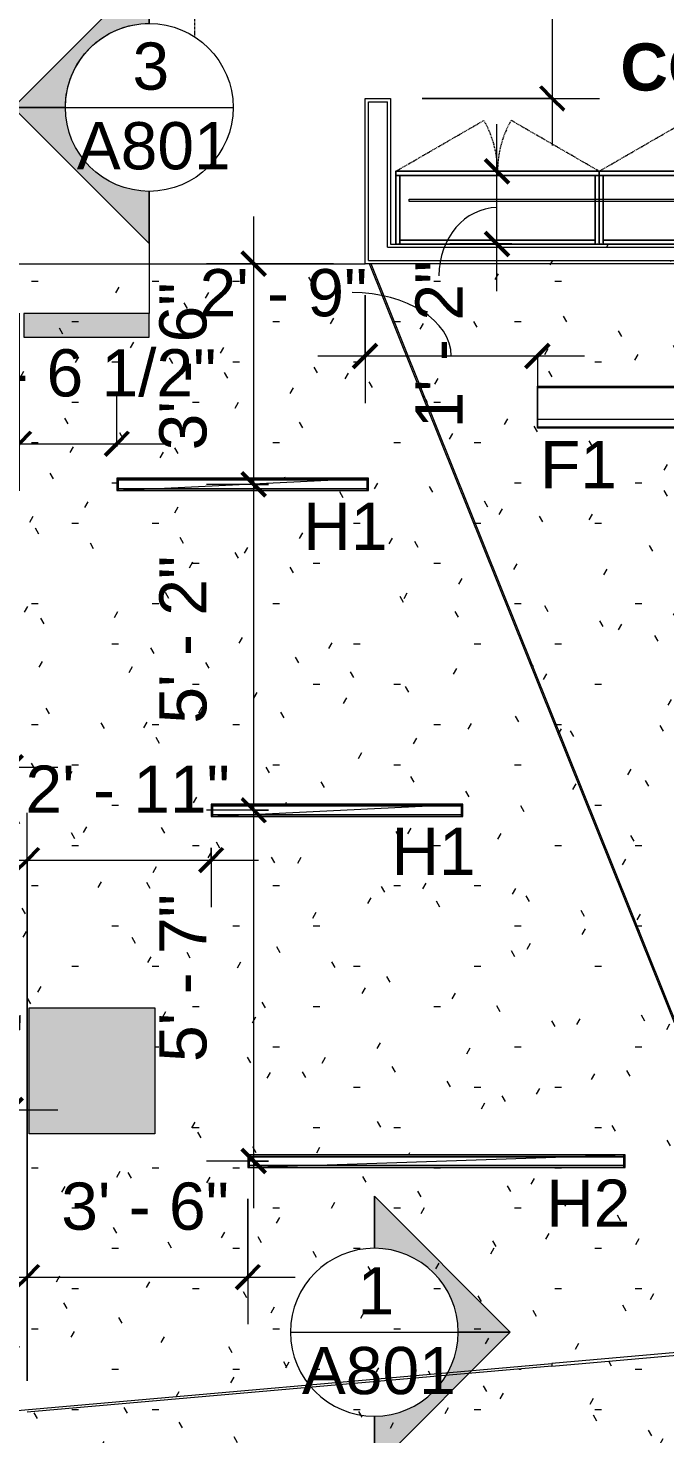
# Model space of a CAD drawing. Header units: inches. Extents: x 587 to 2050, y 1170 to 2086.
# Drawn here: x 828.8 to 950.3, y 1316.3 to 1584.3 of the extents above; entities that cross this region are included whole.
import ezdxf

# ---------------------------------------------------------------- set-up
doc = ezdxf.new("R2010")
doc.units = ezdxf.units.IN
doc.header["$MEASUREMENT"] = 0
for name, pattern in [('Center 1_4_', [0.53125, 0.25, -0.09375, 0.09375, -0.09375]), ('Dash', [0.25, 0.125, -0.125]), ('Hidden', [0.28125, 0.1875, -0.09375])]:
    doc.linetypes.add(name, pattern=pattern)
for name, color, linetype, lineweight in [('A-ANNO-DIMS', 211, 'Continuous', 9), ('A-ANNO-DIMS-96', 211, 'Continuous', 9), ('A-AREA-IDEN', 2, 'Continuous', 9), ('A-CLNG', 13, 'Continuous', 13), ('A-CLNG-PATT', 13, 'Continuous', 13), ('A-DETL', 90, 'Continuous', 9), ('A-DETL-CNTR', 5, 'Center 1_4_', 9), ('A-DETL-GENF', 92, 'Continuous', 9), ('A-WALL', 113, 'Continuous', 13), ('A-WALL-PATT', 111, 'Continuous', 13), ('E-LITE-EQPM', 33, 'Continuous', 9), ('E-LITE-EQPM-IDEN', 33, 'Continuous', 9), ('G-ANNO-SYMB', 111, 'Continuous', 9), ('I-WALL', 2, 'Continuous', 13), ('Q-CASE', 31, 'Continuous', 9), ('Q-CASE-HDLN', 31, 'Dash', 9), ('S-COLS', 52, 'Continuous', 13)]:
    doc.layers.add(name, color=color, linetype=linetype, lineweight=lineweight)
doc.styles.add('Arial', font='arial.ttf', dxfattribs={"height": 9})
doc.styles.add('Swis721 Lt BT', font='swissl.ttf', dxfattribs={"height": 9})
doc.styles.add('Swis721 Lt BT_B', font='', dxfattribs={"height": 9})
doc.styles.get('Swis721 Lt BT_B').set_extended_font_data('Swis721 Lt BT', bold=True)
doc.dimstyles.new('OTJ_-_3_32__Linear__1_2__Tolerance', dxfattribs={"dimscale": 12, "dimtxt": 9.497835, "dimasz": 0.375, "dimexe": 0.75, "dimexo": 0.5, "dimgap": 0.5, "dimtad": 1, "dimdec": 1, "dimrnd": 0.5, "dimzin": 3, "dimdsep": 46, "dimlunit": 4, "dimtxsty": 'Swis721 Lt BT', "dimblk1": 'OBLIQUE', "dimblk2": 'OBLIQUE', "dimsah": 1, "dimcen": 0.09, "dimdle": 0.75, "dimazin": 0, "dimtfac": 1, "dimtdec": 4, "dimtix": 1, "dimtmove": 0, "dimatfit": 3, "dimfxl": 1, "dimtvp": 1, "dimfrac": 2, "dimtolj": 1, "dimtzin": 0, "dimarcsym": 2})
doc.dimstyles.new('OTJ_-_3_32__Linear__1_2__Tolerance_1', dxfattribs={"dimscale": 12, "dimtxt": 9.497835, "dimasz": 0.375, "dimexe": 0.75, "dimexo": 0.5, "dimgap": 0.5, "dimtad": 1, "dimdec": 1, "dimrnd": 0.5, "dimzin": 3, "dimdsep": 46, "dimlunit": 4, "dimtxsty": 'Swis721 Lt BT', "dimblk1": 'OBLIQUE', "dimblk2": 'OBLIQUE', "dimsah": 1, "dimcen": 0.09, "dimdle": 0.75, "dimazin": 0, "dimtfac": 1, "dimtdec": 4, "dimtix": 1, "dimtmove": 1, "dimatfit": 3, "dimfxl": 1, "dimtvp": 1, "dimfrac": 2, "dimtolj": 1, "dimtzin": 0, "dimarcsym": 2})
pattern_1 = [(0, (0, 0), (30.72, 7.68), [1.267, -21.773, 1.267, -21.773, -122.88]), (0, (0, 0), (30.72, 7.68), [-46.08, 1.267, -44.813, 1.267, -21.773, -53.76]), (0, (0, 0), (30.72, 7.68), [-115.2, 1.267, -14.093, 1.267, -37.133]), (120, (11.52, 3.84), (-22.011075, 22.7643), [1.267, -21.773, 1.267, -21.773, -122.88]), (120, (11.52, 3.84), (-22.011075, 22.7643), [-46.08, 1.267, -44.813, 1.267, -21.773, -53.76]), (120, (11.52, 3.84), (-22.011075, 22.7643), [-115.2, 1.267, -14.093, 1.267, -37.133]), (240, (15.36, 19.2), (-8.708925, -30.4443), [1.267, -21.773, 1.267, -21.773, -122.88]), (240, (15.36, 19.2), (-8.708925, -30.4443), [-46.08, 1.267, -44.813, 1.267, -21.773, -53.76]), (240, (15.36, 19.2), (-8.708925, -30.4443), [-115.2, 1.267, -14.093, 1.267, -37.133])]

# ---------------------------------------------------------------- blocks, each defined once
blk = doc.blocks.new('Concrete-Rectangular-Column - 24_ x 24_-V1-REFLECTED CEILING PLAN')
at = {"layer": 'S-COLS', "lineweight": 9}
blk.add_hatch(color=7, dxfattribs=at).paths.add_polyline_path([(12, -12), (12, 12), (-12, 12), (-12, -12), (7.48, -12)], flags=0)
at = {"layer": 'S-COLS', "color": 8, "lineweight": 20}
for p, q in [((-12, 12), (12, 12)), ((-12, -12), (-12, 12)), ((12, 12), (12, -12)), ((12, -12), (-12, -12))]:
    blk.add_line(p, q, dxfattribs=at)
blk = doc.blocks.new('LED STRIP - 10 mm-7864499-REFLECTED CEILING PLAN')
at = {"layer": 'E-LITE-EQPM'}
for p, q in [((-75.09, -0.2), (-75.09, 0.2)), ((-75.09, 0.2), (75.09, 0.2)), ((75.09, 0.2), (75.09, -0.2)), ((75.09, -0.2), (-75.09, -0.2))]:
    blk.add_line(p, q, dxfattribs=at)
blk = doc.blocks.new('Finelite HPW-1 8ft - 8_-X-X-7720241-REFLECTED CEILING PLAN')
at = {"layer": 'A-DETL-GENF'}
for p, q in [((48, 4), (-48, 4)), ((-48, 4), (-48, -4)), ((48, -4), (48, 4)), ((-48, -2.3125), (48, -2.3125)), ((-48, -4), (48, -4))]:
    blk.add_line(p, q, dxfattribs=at)
blk = doc.blocks.new('RECESSED_Cooper_NeoRay_Straight_Narrow_22DR - Recessed_Cooper_NeoRay_Straight_Narrow_22DR-7732679-REFLECTED CEILING PLAN')
at = {"layer": 'E-LITE-EQPM'}
for p, q in [((1.19, 24), (-1.19, -24)), ((-1.19, -24), (-1.19, 24)), ((-1.19, 24), (1.19, 24)), ((-1.19, 23.75), (-0.84, 23.75)), ((-1.19, 23.75), (-1.19, -23.75)), ((-0.84, 23.75), (0.84, 23.75)), ((-0.84, 23.75), (-0.84, -23.75)), ((-0.84, -23.75), (-0.84, 23.75)), ((0.84, -23.75), (0.84, 23.75)), ((0.84, 23.75), (1.19, 23.75)), ((0.84, 23.75), (0.84, -23.75)), ((1.19, 24), (1.19, -24)), ((1.19, 23.75), (1.19, -23.75)), ((-0.84, -23.75), (-1.19, -23.75)), ((1.19, -24), (-1.19, -24)), ((0.84, -23.75), (-0.84, -23.75)), ((1.19, -23.75), (0.84, -23.75))]:
    blk.add_line(p, q, dxfattribs=at)
blk = doc.blocks.new('RECESSED_Cooper_NeoRay_Straight_Narrow_22DR - Recessed_Cooper_NeoRay_Straight_Narrow_6_-7732681-REFLECTED CEILING PLAN')
at = {"layer": 'E-LITE-EQPM'}
for p, q in [((1.19, 36), (-1.19, -36)), ((-1.19, -36), (-1.19, 36)), ((-1.19, 36), (1.19, 36)), ((-1.19, 35.75), (-0.84, 35.75)), ((-1.19, 35.75), (-1.19, -35.75)), ((-0.84, 35.75), (0.84, 35.75)), ((-0.84, 35.75), (-0.84, -35.75)), ((-0.84, -35.75), (-0.84, 35.75)), ((0.84, -35.75), (0.84, 35.75)), ((0.84, 35.75), (1.19, 35.75)), ((0.84, 35.75), (0.84, -35.75)), ((1.19, 36), (1.19, -36)), ((1.19, 35.75), (1.19, -35.75)), ((-0.84, -35.75), (-1.19, -35.75)), ((1.19, -36), (-1.19, -36)), ((0.84, -35.75), (-0.84, -35.75)), ((1.19, -35.75), (0.84, -35.75))]:
    blk.add_line(p, q, dxfattribs=at)
blk = doc.blocks.new('CW Cupbd Ohead - 37_h x 13 7_8_d - 2 Doors - 1 Shelf-7874703-REFLECTED CEILING PLAN')
at = {"layer": 'Q-CASE'}
for p, q in [((2.75, -2.36), (2, -2.36)), ((2, -15.45), (2, -2.36)), ((2, -15.45), (2, -2.36)), ((2.75, -2.36), (2.75, -15.45)), ((2.75, -15.45), (2.75, -2.36)), ((2.75, -3.11), (2.75, -2.36)), ((2.75, -2.36), (40.03, -2.36)), ((2.75, -2.36), (2.75, -3.11)), ((40.78, -2.36), (40.03, -2.36)), ((40.03, -15.45), (40.03, -2.36)), ((40.03, -15.45), (40.03, -2.36)), ((40.03, -2.36), (40.03, -3.11)), ((40.03, -3.11), (40.03, -2.36)), ((40.78, -2.36), (40.78, -15.45)), ((40.78, -15.45), (40.78, -2.36)), ((40.03, -3.11), (2.75, -3.11)), ((2.75, -3.11), (40.03, -3.11)), ((40.03, -3.11), (2.75, -3.11)), ((2.75, -3.11), (2.75, -15.45)), ((2.75, -15.45), (2.75, -3.11)), ((2.75, -3.11), (40.03, -3.11)), ((40.03, -15.45), (40.03, -3.11)), ((40.03, -3.11), (40.03, -15.45)), ((2, -15.45), (21.39, -15.45)), ((21.39, -15.45), (2, -15.45)), ((2, -15.45), (2, -16.24)), ((2, -16.24), (2, -15.45)), ((2.75, -15.45), (2, -15.45)), ((2, -15.45), (2.75, -15.45)), ((2.75, -15.45), (40.03, -15.45)), ((40.03, -15.45), (2.75, -15.45)), ((21.39, -16.24), (21.39, -15.45)), ((21.39, -16.24), (21.39, -15.45)), ((40.78, -15.45), (21.39, -15.45)), ((21.39, -15.45), (40.78, -15.45)), ((21.39, -15.45), (21.39, -16.24)), ((21.39, -15.45), (21.39, -16.24)), ((40.78, -15.45), (40.03, -15.45)), ((40.03, -15.45), (40.78, -15.45)), ((40.78, -16.24), (40.78, -15.45)), ((40.78, -15.45), (40.78, -16.24)), ((2, -16.24), (21.39, -16.24)), ((21.39, -16.24), (2, -16.24)), ((40.78, -16.24), (21.39, -16.24)), ((21.39, -16.24), (40.78, -16.24))]:
    blk.add_line(p, q, dxfattribs=at)
at = {"layer": 'Q-CASE', "linetype": 'Hidden'}
for p, q in [((2, -16.24), (18.79, -25.93)), ((40.78, -16.24), (23.99, -25.93))]:
    blk.add_line(p, q, dxfattribs=at)
for centre, start, end in [((2, -16.24), 330, 0.5), ((40.78, -16.24), 179.5, 210)]:
    blk.add_arc(centre, 19.39, start, end, dxfattribs=at)
at = {"layer": 'Q-CASE-HDLN'}
for p, q in [((2, -16.24), (2, -2.36)), ((2, -2.36), (40.78, -2.36)), ((40.78, -2.36), (40.78, -16.24)), ((40.78, -16.24), (2, -16.24))]:
    blk.add_line(p, q, dxfattribs=at)
blk = doc.blocks.new('DIMBLOCK11-REFLECTED CEILING PLAN')
at = {"layer": 'A-ANNO-DIMS-96', "transparency": 16777216}
for p, q in [((810.5, 1440.58), (810.5, 1452.4)), ((825.5, 1440.58), (825.5, 1452.4)), ((810.5, 1443.4), (834.5, 1443.4)), ((810.5, 1443.4), (810.5, 1440.58)), ((825.5, 1443.4), (825.5, 1440.58))]:
    blk.add_line(p, q, dxfattribs=at)
at = {"layer": 'A-ANNO-DIMS-96', "lineweight": 50, "transparency": 16777216}
for p, q in [((810.5, 1443.4), (812.75, 1445.65)), ((825.5, 1443.4), (827.75, 1445.65)), ((810.5, 1443.4), (808.25, 1441.15)), ((825.5, 1443.4), (823.25, 1441.15))]:
    blk.add_line(p, q, dxfattribs=at)
at = {"layer": 'A-ANNO-DIMS-96', "color": 0, "transparency": 16777216, "insert": (809.48, 1461.42), "char_height": 9, "width": 20.443, "attachment_point": 1, "line_spacing_factor": 1.005062, "style": 'Swis721 Lt BT'}
blk.add_mtext('EQ', dxfattribs=at)
blk = doc.blocks.new('_Oblique')
at = {"color": 0, "linetype": 'ByBlock', "lineweight": -2}
blk.add_line((-0.5, -0.5), (0.5, 0.5), dxfattribs=at)
blk = doc.blocks.new('DIMBLOCK12-REFLECTED CEILING PLAN')
at = {"layer": 'A-ANNO-DIMS-96', "transparency": 16777216}
for p, q in [((795.5, 1375.26), (795.5, 1387.08)), ((825.5, 1375.26), (825.5, 1387.08)), ((786.5, 1378.08), (834.5, 1378.08)), ((795.5, 1378.08), (795.5, 1375.26)), ((825.5, 1378.08), (825.5, 1375.26))]:
    blk.add_line(p, q, dxfattribs=at)
at = {"layer": 'A-ANNO-DIMS-96', "lineweight": 50, "transparency": 16777216}
for p, q in [((795.5, 1378.08), (797.75, 1380.33)), ((825.5, 1378.08), (827.75, 1380.33)), ((795.5, 1378.08), (793.25, 1375.83)), ((825.5, 1378.08), (823.25, 1375.83))]:
    blk.add_line(p, q, dxfattribs=at)
at = {"layer": 'A-ANNO-DIMS-96', "color": 0, "transparency": 16777216, "insert": (795.95, 1396.1), "char_height": 9, "width": 34.9159, "attachment_point": 1, "line_spacing_factor": 1.005062, "style": 'Swis721 Lt BT'}
blk.add_mtext('2\' - 6"', dxfattribs=at)
blk = doc.blocks.new('Drafting View - Section Head - Filled-1367765-REFLECTED CEILING PLAN')
at = {"layer": 'G-ANNO-SYMB'}
h = blk.add_hatch(color=256, dxfattribs=at)
edge = h.paths.add_edge_path(flags=0)
edge.add_line((-0.5202, 0), (-0.25, 0.2702))
edge.add_line((-0.25, 0.2702), (-0.25, 0.1667))
edge.add_arc((-0.25, 0), 0.1667, 90, 180)
edge.add_line((-0.4167, 0), (-0.5202, 0))
h = blk.add_hatch(color=256, dxfattribs=at)
edge = h.paths.add_edge_path(flags=0)
edge.add_line((0.0202, 0), (-0.0833, 0))
edge.add_arc((-0.25, 0), 0.1667, 0, 90)
edge.add_line((-0.25, 0.1667), (-0.25, 0.2702))
edge.add_line((-0.25, 0.2702), (0.0202, 0))
for p, q in [((-0.25, 0.2702), (-0.5202, 0)), ((-0.25, 0.2702), (-0.5202, 0)), ((-0.25, 0.2702), (0.0202, 0)), ((-0.25, 0.1667), (-0.25, 0.2702)), ((0.0202, 0), (-0.25, 0.2702)), ((-0.25, 0.2702), (-0.25, 0.1667)), ((-0.5202, 0), (-0.4167, 0)), ((-0.0833, 0), (0.0202, 0)), ((-0.5202, 0), (-0.4167, 0)), ((-0.4167, 0), (-0.5202, 0)), ((0.0202, 0), (-0.0833, 0)), ((-0.0833, 0), (0.0202, 0))]:
    blk.add_line(p, q, dxfattribs=at)
for start, end in [(0, 180), (360, 180), (90, 180), (0, 90), (180, 360)]:
    blk.add_arc((-0.25, 0), 0.1667, start, end, dxfattribs=at)
blk = doc.blocks.new('Drafting View - 3_32_ x 3_8_-334918-REFLECTED CEILING PLAN')
at = {"layer": 'G-ANNO-SYMB'}
blk.add_hatch(color=256, dxfattribs=at).paths.add_polyline_path([(0, 0.2495), (0, 0), (-0.0469, 0), (-0.0469, 0.2495)], flags=0)
for p, q in [((0, 0.2495), (-0.0469, 0.2495)), ((-0.0469, 0.2495), (-0.0469, 0)), ((0, 0), (0, 0.2495)), ((-0.0469, 0), (0, 0))]:
    blk.add_line(p, q, dxfattribs=at)
blk = doc.blocks.new('DIMBLOCK19-REFLECTED CEILING PLAN')
at = {"layer": 'A-ANNO-DIMS-96', "lineweight": 50, "transparency": 16777216}
for p, q in [((928.83, 1630.75), (926.58, 1633)), ((928.83, 1630.75), (931.08, 1628.5)), ((928.83, 1570.88), (926.58, 1573.13)), ((928.83, 1570.88), (931.08, 1568.63))]:
    blk.add_line(p, q, dxfattribs=at)
at = {"layer": 'A-ANNO-DIMS-96', "transparency": 16777216}
for p, q in [((926.01, 1630.75), (937.83, 1630.75)), ((928.83, 1630.75), (926.01, 1630.75)), ((928.83, 1630.75), (928.83, 1561.88)), ((904, 1570.88), (937.83, 1570.88)), ((928.83, 1570.88), (904, 1570.88))]:
    blk.add_line(p, q, dxfattribs=at)
at = {"layer": 'A-ANNO-DIMS-96', "color": 0, "transparency": 16777216, "insert": (910.82, 1586.26), "char_height": 9, "width": 34.9159, "attachment_point": 1, "rotation": 90, "line_spacing_factor": 1.005062, "style": 'Swis721 Lt BT'}
blk.add_mtext('5\' - 0"', dxfattribs=at)
blk = doc.blocks.new('DIMBLOCK21-REFLECTED CEILING PLAN')
at = {"layer": 'A-ANNO-DIMS-96', "transparency": 16777216}
for p, q in [((918.29, 1534.13), (918.29, 1566)), ((921.11, 1557), (909.29, 1557)), ((918.29, 1557), (921.11, 1557)), ((921.11, 1543.13), (909.29, 1543.13)), ((918.29, 1543.13), (921.11, 1543.13))]:
    blk.add_line(p, q, dxfattribs=at)
at = {"layer": 'A-ANNO-DIMS-96', "lineweight": 50, "transparency": 16777216}
for p, q in [((918.29, 1557), (916.04, 1559.25)), ((918.29, 1557), (920.54, 1554.75)), ((918.29, 1543.13), (916.04, 1545.38)), ((918.29, 1543.13), (920.54, 1540.88))]:
    blk.add_line(p, q, dxfattribs=at)
at = {"layer": 'A-ANNO-DIMS-96', "transparency": 16777216}
blk.add_ellipse((918.29, 1537.05), major_axis=(0, 13.01), ratio=0.852819, start_param=0, end_param=1.570796, dxfattribs=at)
at = {"layer": 'A-ANNO-DIMS-96', "color": 0, "transparency": 16777216, "insert": (902.72, 1507.96), "char_height": 9, "width": 34.9159, "attachment_point": 1, "rotation": 90, "line_spacing_factor": 1.005062, "style": 'Swis721 Lt BT'}
blk.add_mtext('1\' - 2"', dxfattribs=at)
blk = doc.blocks.new('DIMBLOCK39-REFLECTED CEILING PLAN')
at = {"layer": 'A-ANNO-DIMS-96', "transparency": 16777216}
for p, q in [((893.12, 1533.38), (893.12, 1512.79)), ((893.12, 1521.79), (893.12, 1533.38)), ((884.12, 1521.79), (935, 1521.79)), ((926, 1522), (926, 1512.79)), ((926, 1521.79), (926, 1522))]:
    blk.add_line(p, q, dxfattribs=at)
at = {"layer": 'A-ANNO-DIMS-96', "lineweight": 50, "transparency": 16777216}
for p, q in [((893.12, 1521.79), (895.37, 1524.04)), ((926, 1521.79), (928.25, 1524.04)), ((893.12, 1521.79), (890.87, 1519.54)), ((926, 1521.79), (923.75, 1519.54))]:
    blk.add_line(p, q, dxfattribs=at)
at = {"layer": 'A-ANNO-DIMS-96', "transparency": 16777216}
blk.add_ellipse((890.63, 1521.79), major_axis=(18.93, 0), ratio=0.638005, start_param=0, end_param=1.570796, dxfattribs=at)
at = {"layer": 'A-ANNO-DIMS-96', "color": 0, "transparency": 16777216, "insert": (861.54, 1538.35), "char_height": 9, "width": 34.9159, "attachment_point": 1, "line_spacing_factor": 1.005062, "style": 'Swis721 Lt BT'}
blk.add_mtext('2\' - 9"', dxfattribs=at)
blk = doc.blocks.new('DIMBLOCK47-REFLECTED CEILING PLAN')
at = {"layer": 'A-ANNO-DIMS-96', "lineweight": 50, "transparency": 16777216}
for p, q in [((871.86, 1435.19), (869.61, 1437.44)), ((871.86, 1435.19), (874.11, 1432.94)), ((871.86, 1368.31), (869.61, 1370.56)), ((871.86, 1368.31), (874.11, 1366.06))]:
    blk.add_line(p, q, dxfattribs=at)
at = {"layer": 'A-ANNO-DIMS-96', "transparency": 16777216}
for p, q in [((874.68, 1435.19), (862.86, 1435.19)), ((871.86, 1359.31), (871.86, 1435.19)), ((871.86, 1435.19), (874.68, 1435.19)), ((874.68, 1368.31), (862.86, 1368.31)), ((871.86, 1368.31), (874.68, 1368.31))]:
    blk.add_line(p, q, dxfattribs=at)
at = {"layer": 'A-ANNO-DIMS-96', "color": 0, "transparency": 16777216, "insert": (853.85, 1387.2), "char_height": 9, "width": 34.9159, "attachment_point": 1, "rotation": 90, "line_spacing_factor": 1.005062, "style": 'Swis721 Lt BT'}
blk.add_mtext('5\' - 7"', dxfattribs=at)
blk = doc.blocks.new('DIMBLOCK48-REFLECTED CEILING PLAN')
at = {"layer": 'A-ANNO-DIMS-96', "lineweight": 50, "transparency": 16777216}
for p, q in [((871.86, 1497.31), (869.61, 1499.56)), ((871.86, 1497.31), (874.11, 1495.06)), ((871.86, 1435.19), (869.61, 1437.44)), ((871.86, 1435.19), (874.11, 1432.94))]:
    blk.add_line(p, q, dxfattribs=at)
at = {"layer": 'A-ANNO-DIMS-96', "transparency": 16777216}
for p, q in [((874.68, 1497.31), (862.86, 1497.31)), ((871.86, 1435.19), (871.86, 1497.31)), ((871.86, 1497.31), (874.68, 1497.31)), ((874.68, 1435.19), (862.86, 1435.19)), ((871.86, 1435.19), (874.68, 1435.19))]:
    blk.add_line(p, q, dxfattribs=at)
at = {"layer": 'A-ANNO-DIMS-96', "color": 0, "transparency": 16777216, "insert": (853.85, 1451.7), "char_height": 9, "width": 34.9159, "attachment_point": 1, "rotation": 90, "line_spacing_factor": 1.005062, "style": 'Swis721 Lt BT'}
blk.add_mtext('5\' - 2"', dxfattribs=at)
blk = doc.blocks.new('DIMBLOCK49-REFLECTED CEILING PLAN')
at = {"layer": 'A-ANNO-DIMS-96', "transparency": 16777216}
for p, q in [((871.86, 1497.31), (871.86, 1548.38)), ((887.12, 1539.38), (862.86, 1539.38)), ((871.86, 1539.38), (887.12, 1539.38)), ((874.68, 1497.31), (862.86, 1497.31)), ((871.86, 1497.31), (874.68, 1497.31))]:
    blk.add_line(p, q, dxfattribs=at)
at = {"layer": 'A-ANNO-DIMS-96', "lineweight": 50, "transparency": 16777216}
for p, q in [((871.86, 1539.38), (869.61, 1541.63)), ((871.86, 1539.38), (874.11, 1537.13)), ((871.86, 1497.31), (869.61, 1499.56)), ((871.86, 1497.31), (874.11, 1495.06))]:
    blk.add_line(p, q, dxfattribs=at)
at = {"layer": 'A-ANNO-DIMS-96', "color": 0, "transparency": 16777216, "insert": (853.85, 1503.8), "char_height": 9, "width": 34.9159, "attachment_point": 1, "rotation": 90, "line_spacing_factor": 1.005062, "style": 'Swis721 Lt BT'}
blk.add_mtext('3\' - 6"', dxfattribs=at)
blk = doc.blocks.new('DIMBLOCK50-REFLECTED CEILING PLAN')
at = {"layer": 'A-ANNO-DIMS-96', "transparency": 16777216}
for p, q in [((827.09, 1529.94), (827.09, 1496.05)), ((827.09, 1505.05), (827.09, 1529.94)), ((845.75, 1504.5), (845.75, 1514.05)), ((818.09, 1505.05), (854.75, 1505.05)), ((845.75, 1505.05), (845.75, 1504.5))]:
    blk.add_line(p, q, dxfattribs=at)
at = {"layer": 'A-ANNO-DIMS-96', "lineweight": 50, "transparency": 16777216}
for p, q in [((827.09, 1505.05), (829.34, 1507.3)), ((845.75, 1505.05), (848, 1507.3)), ((827.09, 1505.05), (824.84, 1502.8)), ((845.75, 1505.05), (843.5, 1502.8))]:
    blk.add_line(p, q, dxfattribs=at)
at = {"layer": 'A-ANNO-DIMS-96', "color": 0, "transparency": 16777216, "insert": (811.77, 1523.07), "char_height": 9, "width": 59.1579, "attachment_point": 1, "line_spacing_factor": 1.005062, "style": 'Swis721 Lt BT'}
blk.add_mtext('1\' - 6 1/2"', dxfattribs=at)
blk = doc.blocks.new('DIMBLOCK51-REFLECTED CEILING PLAN')
at = {"layer": 'A-ANNO-DIMS-96', "transparency": 16777216}
for p, q in [((870.75, 1361.12), (870.75, 1337.21)), ((870.75, 1346.21), (870.75, 1361.12)), ((828.62, 1326.45), (828.62, 1355.21)), ((819.62, 1346.21), (879.75, 1346.21)), ((828.62, 1346.21), (828.62, 1326.45))]:
    blk.add_line(p, q, dxfattribs=at)
at = {"layer": 'A-ANNO-DIMS-96', "lineweight": 50, "transparency": 16777216}
for p, q in [((828.62, 1346.21), (830.87, 1348.46)), ((870.75, 1346.21), (873, 1348.46)), ((828.62, 1346.21), (826.37, 1343.96)), ((870.75, 1346.21), (868.5, 1343.96))]:
    blk.add_line(p, q, dxfattribs=at)
at = {"layer": 'A-ANNO-DIMS-96', "color": 0, "transparency": 16777216, "insert": (835.14, 1364.23), "char_height": 9, "width": 34.9159, "attachment_point": 1, "line_spacing_factor": 1.005062, "style": 'Swis721 Lt BT'}
blk.add_mtext('3\' - 6"', dxfattribs=at)
blk = doc.blocks.new('DIMBLOCK52-REFLECTED CEILING PLAN')
at = {"layer": 'A-ANNO-DIMS-96', "transparency": 16777216}
for p, q in [((828.62, 1326.45), (828.62, 1434.69)), ((819.62, 1425.69), (872.75, 1425.69)), ((828.62, 1425.69), (828.62, 1326.45)), ((863.75, 1428), (863.75, 1416.69)), ((863.75, 1425.69), (863.75, 1428))]:
    blk.add_line(p, q, dxfattribs=at)
at = {"layer": 'A-ANNO-DIMS-96', "lineweight": 50, "transparency": 16777216}
for p, q in [((828.62, 1425.69), (826.37, 1423.44)), ((828.62, 1425.69), (830.87, 1427.94)), ((863.75, 1425.69), (861.5, 1423.44)), ((863.75, 1425.69), (866, 1427.94))]:
    blk.add_line(p, q, dxfattribs=at)
at = {"layer": 'A-ANNO-DIMS-96', "color": 0, "transparency": 16777216, "insert": (828.32, 1443.71), "char_height": 9, "width": 42.8759, "attachment_point": 1, "line_spacing_factor": 1.005062, "style": 'Swis721 Lt BT'}
blk.add_mtext('2\' - 11"', dxfattribs=at)

msp = doc.modelspace()

# ---------------------------------------------------------------- hatches: boundary and pattern name
at = {"layer": 'A-CLNG-PATT'}
h = msp.add_hatch(dxfattribs=at)
h.set_pattern_fill('FP_1', color=256, style=0, pattern_type=2)
h.set_pattern_definition(pattern_1)
h.paths.add_polyline_path([(928.7775, 1301.2804), (988.8295, 1301.2804), (976.5038, 1333.39), (828.625, 1320.4523), (828.625, 1301.2804), (926, 1301.2804)], flags=0)
h.paths.add_polyline_path([(1129.1725, 1301.7804), (1129.5, 1301.7804), (1129.5, 1373.5), (1093, 1373.5), (1093, 1373), (1068.5, 1373), (1068.5, 1398), (1093, 1398), (1093, 1397.7512), (1129.5, 1397.7512), (1129.5, 1437.0637), (1122.4672, 1437.0637), (1122.4672, 1539.375), (827.0927, 1539.375), (827.0927, 1535.9375), (826, 1535.9375), (826, 1320.7245), (976.8356, 1333.9209), (989.1732, 1301.7804), (1129.1548, 1301.7804)], flags=0)
h.paths.add_polyline_path([(1102.75, 1340.0304), (1006.75, 1340.0304), (1006.75, 1342.4054), (1102.75, 1342.4054)], flags=0)
h.paths.add_polyline_path([(935.5633, 1367.125), (871, 1367.125), (871, 1369.5), (942.5, 1369.5), (942.5, 1367.125)], flags=0)
h.paths.add_polyline_path([(853, 1373.5), (829, 1373.5), (829, 1397.5), (853, 1397.5)], flags=0)
h.paths.add_polyline_path([(1126.0825, 1377.25), (1129.5, 1377.25), (1129.5, 1394.0012), (1093, 1394.0012), (1093, 1377.25), (1112.5969, 1377.25)], flags=0)
h.paths.add_polyline_path([(1097.2797, 1398), (1096.5297, 1398), (1096.5297, 1436.8762), (1127.9825, 1436.8762), (1127.9825, 1436.1262), (1125.0297, 1436.1262), (1125.0297, 1398.75), (1127.9825, 1398.75), (1127.9825, 1398), (1100.7818, 1398)], flags=0)
h.paths.add_polyline_path([(1052.5, 1412), (980.5, 1412), (980.5, 1414.375), (1052.5, 1414.375)], flags=0)
h.paths.add_polyline_path([(911.5, 1434.0012), (864, 1434.0012), (864, 1436.3762), (911.5, 1436.3762), (911.5, 1434.3502)], flags=0)
h.paths.add_polyline_path([(1116.3937, 1445.9304), (1116, 1445.9304), (1116, 1529.9304), (1116.3937, 1529.9304), (1116.3937, 1446.2623)], flags=0)
h.paths.add_polyline_path([(980.5, 1475.0304), (962.9047, 1475.0304), (962.9047, 1477.4054), (1058.9047, 1477.4054), (1058.9047, 1475.0304), (1006.75, 1475.0304)], flags=0)
h.paths.add_polyline_path([(864, 1496.125), (846, 1496.125), (846, 1498.5), (893.5, 1498.5), (893.5, 1496.125)], flags=0)
h.paths.add_polyline_path([(935.5633, 1508.3012), (926, 1508.3012), (926, 1515.6988), (1022, 1515.6988), (1022, 1508.3012), (953.2534, 1508.3012)], flags=0)
at = {"layer": 'A-WALL-PATT', "lineweight": 9}
h = msp.add_hatch(dxfattribs=at)
h.set_pattern_fill('FP_1', color=256, style=0, pattern_type=2)
h.set_pattern_definition(pattern_1)
h.paths.add_polyline_path([(898, 1543.125), (898, 1570.875), (893.75, 1570.875), (893.75, 1570.25), (897.375, 1570.25), (897.375, 1543.125)], flags=0)
h = msp.add_hatch(dxfattribs=at)
h.set_pattern_fill('FP_1', color=256, style=0, pattern_type=2)
h.set_pattern_definition(pattern_1)
h.paths.add_polyline_path([(1113.3899, 1542.5), (1129.5, 1542.5), (1129.5, 1543.125), (1058.2797, 1543.125), (1058.2797, 1542.5), (1109.7373, 1542.5)], flags=0)
h.paths.add_polyline_path([(926, 1542.5), (1055.7797, 1542.5), (1055.7797, 1543.125), (897.375, 1543.125), (897.375, 1542.5), (899.75, 1542.5)], flags=0)
h = msp.add_hatch(dxfattribs=at)
h.set_pattern_fill('FP_1', color=256, style=0, pattern_type=2)
h.set_pattern_definition(pattern_1)
h.paths.add_polyline_path([(1058.2797, 1539.375), (1123.0922, 1539.375), (1123.0922, 1540), (893.125, 1540), (893.125, 1539.375), (1055.7797, 1539.375)], flags=0)
h.paths.add_polyline_path([(1129.5, 1539.375), (1129.4883, 1540), (1125.5922, 1540), (1125.5922, 1539.375), (1129.0005, 1539.375)], flags=0)

# ---------------------------------------------------------------- linework, layer by layer
at = {"layer": 'A-CLNG'}
for p, q in [((827.0927, 1539.375), (893.125, 1539.375)), ((1022, 1515.6988), (926, 1515.6988)), ((926, 1515.6988), (926, 1508.3012)), ((926, 1508.3012), (1022, 1508.3012))]:
    msp.add_line(p, q, dxfattribs=at)
at = {"layer": 'A-DETL'}
for p, q in [((976.6036, 1333.8277), (893.9886, 1539.375)), ((976.8356, 1333.9209), (894.258, 1539.375))]:
    msp.add_line(p, q, dxfattribs=at)
at = {"layer": 'A-DETL-CNTR'}
msp.add_line((860.5464, 1996.7613), (860.5464, 1582.7613), dxfattribs=at)
at = {"layer": 'A-WALL'}
for p, q in [((893.75, 1570.25), (897.375, 1570.25)), ((893.75, 1540), (893.75, 1570.25)), ((897.375, 1542.5), (897.375, 1570.25)), ((897.375, 1542.5), (1055.7797, 1542.5)), ((893.75, 1540), (1123.0922, 1540))]:
    msp.add_line(p, q, dxfattribs=at)
at = {"layer": 'G-ANNO-SYMB'}
for p, q in [((835.9319, 1569.171), (867.9319, 1569.171)), ((851.9319, 1545.171), (851.9319, 1529.8513)), ((878.8855, 1335.6962), (910.8855, 1335.6962))]:
    msp.add_line(p, q, dxfattribs=at)
at = {"layer": 'I-WALL'}
for p, q in [((893.125, 1539.375), (893.125, 1570.875)), ((893.125, 1570.875), (898, 1570.875)), ((898, 1570.875), (898, 1543.125)), ((898, 1543.125), (1055.1547, 1543.125)), ((1122.4672, 1539.375), (893.125, 1539.375)), ((826, 1320.7245), (928.7339, 1329.7126)), ((928.7775, 1329.2145), (828.625, 1320.4523)), ((928.7339, 1329.7126), (928.7775, 1329.2145))]:
    msp.add_line(p, q, dxfattribs=at)
at = {"layer": 'I-WALL', "lineweight": 9}
for p, q in [((964.5969, 1332.8502), (928.7339, 1329.7126)), ((928.7775, 1329.2145), (964.6405, 1332.3521))]:
    msp.add_line(p, q, dxfattribs=at)

# ---------------------------------------------------------------- block references
at = {"layer": 'E-LITE-EQPM', "rotation": 180}
msp.add_blockref('LED STRIP - 10 mm-7864499-REFLECTED CEILING PLAN', (976.6515, 1551.4469), dxfattribs=at)
at = {"layer": 'E-LITE-EQPM', "extrusion": (0, 0, -1)}
msp.add_blockref('Finelite HPW-1 8ft - 8_-X-X-7720241-REFLECTED CEILING PLAN', (-974, 1512), dxfattribs=at)
for name, p, rotation in [('RECESSED_Cooper_NeoRay_Straight_Narrow_22DR - Recessed_Cooper_NeoRay_Straight_Narrow_22DR-7732679-REFLECTED CEILING PLAN', (-869.75, 1497.3125), 269.9999999999998), ('RECESSED_Cooper_NeoRay_Straight_Narrow_22DR - Recessed_Cooper_NeoRay_Straight_Narrow_22DR-7732679-REFLECTED CEILING PLAN', (-887.75, 1435.1887), 269.9999999999998), ('RECESSED_Cooper_NeoRay_Straight_Narrow_22DR - Recessed_Cooper_NeoRay_Straight_Narrow_6_-7732681-REFLECTED CEILING PLAN', (-906.75, 1368.3125), 269.9999999999999)]:
    msp.add_blockref(name, p, dxfattribs=dict(at, rotation=rotation))
at = {"layer": 'G-ANNO-SYMB', "extrusion": (0, 0, -1), "xscale": 95.99999999999994, "yscale": 95.99999999999994, "zscale": 95.99999999999994, "rotation": 270.0000000000003}
msp.add_blockref('Drafting View - Section Head - Filled-1367765-REFLECTED CEILING PLAN', (-851.9319, 1545.171), dxfattribs=at)
at = {"layer": 'G-ANNO-SYMB', "xscale": 95.99999999999994, "yscale": 95.99999999999994, "zscale": 95.99999999999994}
for name, p, rotation in [('Drafting View - 3_32_ x 3_8_-334918-REFLECTED CEILING PLAN', (851.9319, 1529.8513), 89.99999999999947), ('Drafting View - Section Head - Filled-1367765-REFLECTED CEILING PLAN', (894.8855, 1311.6962), 269.9999999999996)]:
    msp.add_blockref(name, p, dxfattribs=dict(at, rotation=rotation))
at = {"layer": 'Q-CASE', "rotation": 180}
for p in [(939.7841, 1540.7628), (978.5728, 1540.7628)]:
    msp.add_blockref('CW Cupbd Ohead - 37_h x 13 7_8_d - 2 Doors - 1 Shelf-7874703-REFLECTED CEILING PLAN', p, dxfattribs=at)
at = {"layer": 'S-COLS', "lineweight": 9}
msp.add_blockref('Concrete-Rectangular-Column - 24_ x 24_-V1-REFLECTED CEILING PLAN', (841, 1385.5), dxfattribs=at)

# ---------------------------------------------------------------- texts
at = {"layer": 'A-AREA-IDEN', "insert": (941.8313, 1581.3737), "char_height": 9, "width": 90.294, "attachment_point": 1, "style": 'Swis721 Lt BT_B'}
msp.add_mtext('COPY/PRINT', dxfattribs=at)
at = {"layer": 'E-LITE-EQPM-IDEN', "char_height": 9, "attachment_point": 1, "style": 'Arial'}
for s, insert, width in [('F1', (926.5044, 1505.5647), 17.877), ('H1', (881.319, 1493.821), 19.695), ('H1', (898.155, 1431.8627), 19.695), ('H2', (927.6657, 1364.7916), 19.695)]:
    msp.add_mtext(s, dxfattribs=dict(at, insert=insert, width=width))
at = {"layer": 'G-ANNO-SYMB', "char_height": 9, "attachment_point": 1, "style": 'Swis721 Lt BT'}
for s, insert, width in [('3', (848.7432, 1581.5467), 8.181), ('A801', (838.1038, 1566.3618), 33.936), ('1', (891.6969, 1348.0719), 8.181), ('A801', (881.0575, 1332.887), 33.936)]:
    msp.add_mtext(s, dxfattribs=dict(at, insert=insert, width=width))

# ---------------------------------------------------------------- dimensions: what is measured, and where the dimension line sits
at = {"layer": 'A-ANNO-DIMS'}
for base, p1, p2, override, picture, middle in [((928.8317, 1570.875), (932.0136, 1630.75), (898, 1570.875), {"dimpost": '<>', "dimfxl": 68.861774}, 'DIMBLOCK19-REFLECTED CEILING PLAN', (918.2064, 1600.8125)), ((871.8622, 1539.375), (868.6802, 1497.3125), (893.125, 1539.375), {"dimpost": '<>', "dimfxl": 48.649802}, 'DIMBLOCK49-REFLECTED CEILING PLAN', (861.2369, 1518.3438)), ((871.8622, 1497.3125), (868.6802, 1435.1887), (868.6802, 1497.3125), {"dimpost": '<>', "dimfxl": 62.123763}, 'DIMBLOCK48-REFLECTED CEILING PLAN', (861.2369, 1466.2506)), ((871.8622, 1435.1887), (868.6802, 1368.3125), (868.6802, 1435.1887), {"dimpost": '<>', "dimfxl": 66.876237}, 'DIMBLOCK47-REFLECTED CEILING PLAN', (861.2369, 1401.7506))]:
    dim = msp.add_linear_dim(base=base, p1=p1, p2=p2, angle=90, dimstyle='OTJ_-_3_32__Linear__1_2__Tolerance', override=override, dxfattribs=at)
    dim.commit()
    dim.dimension.update_dxf_attribs({"geometry": picture, "text_midpoint": middle})
dim = msp.add_linear_dim(base=(918.2947, 1557), p1=(915.1127, 1543.125), p2=(915.1127, 1557), angle=90, dimstyle='OTJ_-_3_32__Linear__1_2__Tolerance_1', override={"dimpost": '<>', "dimfxl": 13.875}, dxfattribs=at)
dim.commit()
dim.dimension.update_dxf_attribs({"geometry": 'DIMBLOCK21-REFLECTED CEILING PLAN', "text_midpoint": (908.7234, 1525.4152), "dimtype": 128, "text_rotation": 90})
dim = msp.add_linear_dim(base=(926, 1521.795), p1=(893.125, 1539.375), p2=(926, 1516), dimstyle='OTJ_-_3_32__Linear__1_2__Tolerance_1', override={"dimpost": '<>', "dimfxl": 40.338025}, dxfattribs=at)
dim.commit()
dim.dimension.update_dxf_attribs({"geometry": 'DIMBLOCK39-REFLECTED CEILING PLAN', "text_midpoint": (878.9961, 1532.3482), "dimtype": 128})
for base, p1, p2, override, picture, middle in [((845.75, 1505.0521), (827.0927, 1535.9375), (845.75, 1498.5), {"dimpost": '<>', "dimfxl": 41.82894}, 'DIMBLOCK50-REFLECTED CEILING PLAN', (836.4214, 1516.1936)), ((863.75, 1425.6904), (828.625, 1320.4523), (863.75, 1434.0012), {"dimpost": '<>', "dimfxl": 118.857601}, 'DIMBLOCK52-REFLECTED CEILING PLAN', (846.1875, 1436.1904)), ((825.5, 1378.0798), (795.5, 1381.2618), (825.5, 1381.2618), {"dimpost": '<>', "dimfxl": 30}, 'DIMBLOCK12-REFLECTED CEILING PLAN', (810.5, 1388.7051)), ((870.75, 1346.2121), (828.625, 1320.4523), (870.75, 1367.125), {"dimpost": '<>', "dimfxl": 62.871756}, 'DIMBLOCK51-REFLECTED CEILING PLAN', (849.6875, 1356.8374))]:
    dim = msp.add_linear_dim(base=base, p1=p1, p2=p2, dimstyle='OTJ_-_3_32__Linear__1_2__Tolerance', override=override, dxfattribs=at)
    dim.commit()
    dim.dimension.update_dxf_attribs({"geometry": picture, "text_midpoint": middle})
dim = msp.add_linear_dim(base=(825.5, 1443.4004), p1=(810.5, 1446.5824), p2=(825.5, 1446.5824), text='EQ', dimstyle='OTJ_-_3_32__Linear__1_2__Tolerance', override={"dimpost": '<>', "dimfxl": 15}, dxfattribs=at)
dim.commit()
dim.dimension.update_dxf_attribs({"geometry": 'DIMBLOCK11-REFLECTED CEILING PLAN', "text_midpoint": (818, 1454.3495)})

doc.saveas('drawing.dxf')
